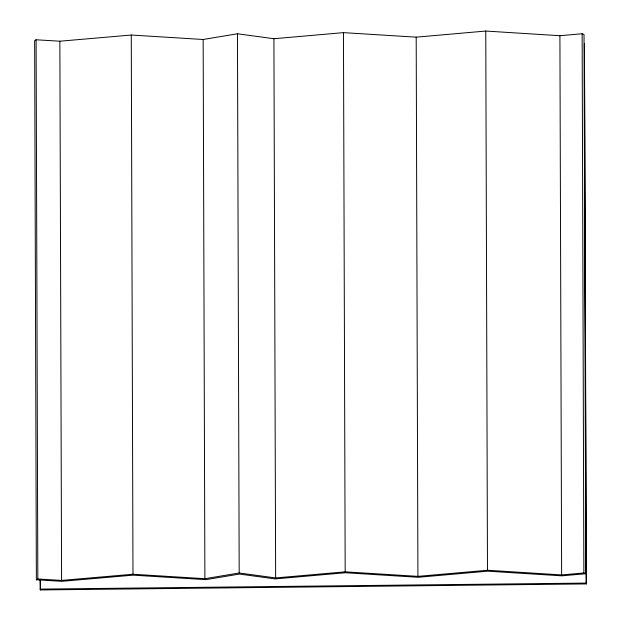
<?xml version="1.0" encoding="UTF-8"?>
<svg xmlns="http://www.w3.org/2000/svg" width="621" height="621" viewBox="0 0 621 621"><rect width="100%" height="100%" fill="white"/><g stroke="black" fill="none" stroke-linecap="round" stroke-linejoin="round"><path stroke-width="0.93" d="M36.103 39.783L34.644 40.59L36.367 579.797L61.821 581.318L133.189 575.155L205.893 579.657L239.419 574.068L275.072 578.912L345.4 572.748L418.135 577.282L487.695 571.173L561.85 575.838L585.758 573.734L584.035 34.52L582.141 33.759L559.909 35.715L485.762 31.05L416.194 37.159L343.46 32.634L273.915 38.727L237.463 33.775L203.16 39.488L131.264 35.032L59.864 41.203L36.103 39.783L37.827 578.989L36.367 579.797M37.827 578.989L61.588 580.41L132.979 574.239L204.883 578.694L239.186 572.981L275.639 577.934L345.183 571.84L417.917 576.366L487.477 570.257L561.632 574.922L583.864 572.966L585.758 573.734M40.14 589.104L586.162 583.08L586.356 583.926L40.334 589.95L40.109 579.401M586.356 583.926L584.439 43.874L586.162 583.08M582.141 33.759L583.864 572.966M559.909 35.715L561.632 574.922M485.762 31.05L487.477 570.257M416.194 37.159L417.917 576.366M343.46 32.634L345.183 571.84M273.915 38.727L275.639 577.934M237.463 33.775L239.186 572.981M203.16 39.488L204.883 578.694M131.264 35.032L132.979 574.239M59.864 41.203L61.588 580.41M40.303 579.284L40.334 589.95"/></g></svg>
